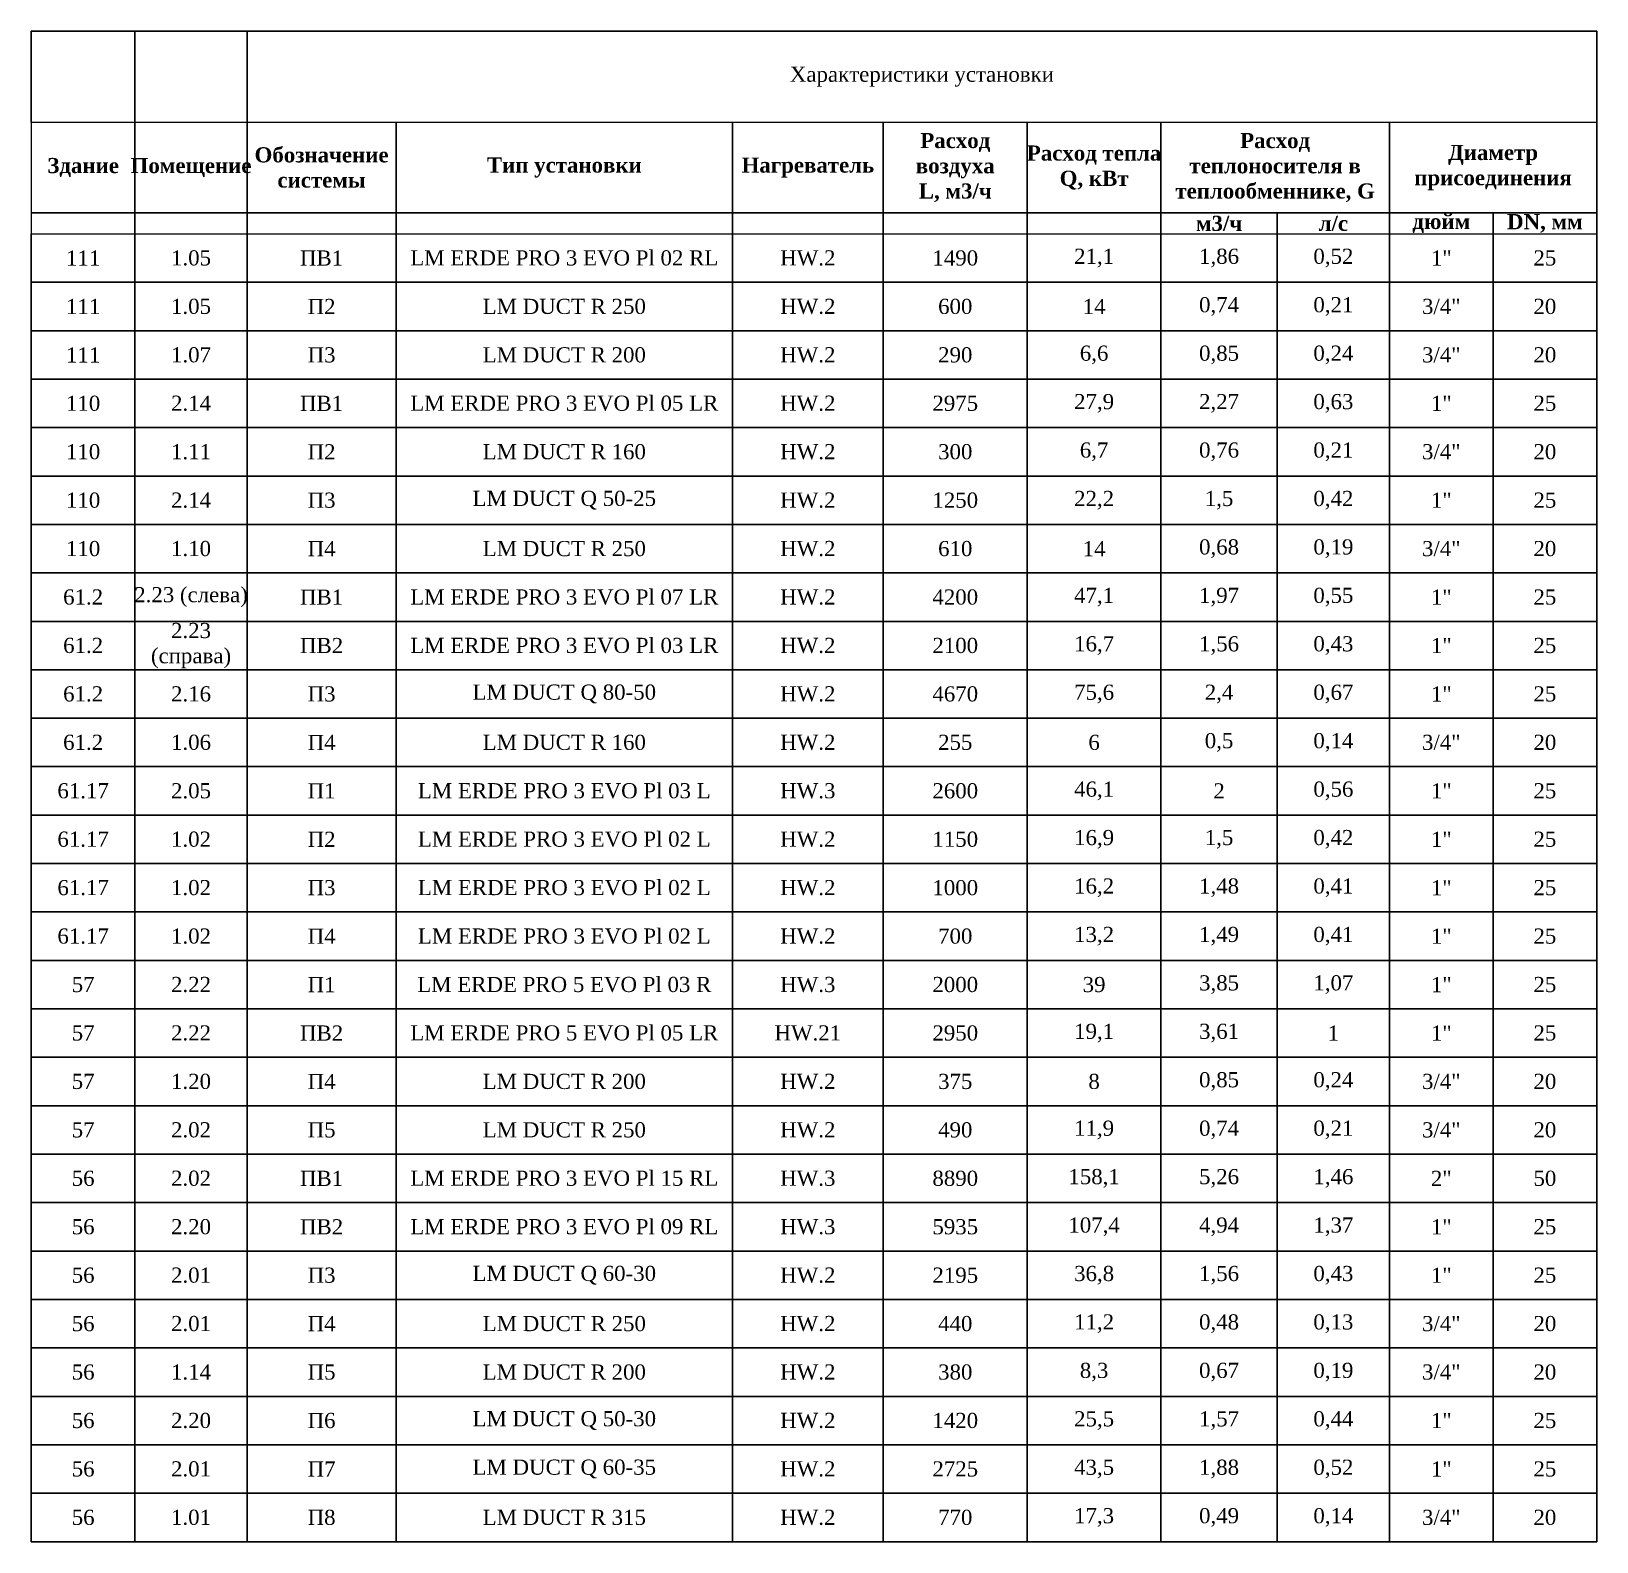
# Paper-space layout '61.2-1. ОД' of a CAD drawing. Header units: millimetres. Extents: x -922 to 13517, y -185 to 515.
# Drawn here: x 225.1 to 483.6, y 266 to 515.4 of the extents above; entities that cross this region are included whole.
import ezdxf

# ---------------------------------------------------------------- set-up
doc = ezdxf.new("R2010")
doc.units = ezdxf.units.MM
doc.layers.add('0 Оформление листа', color=7, linetype='Continuous')

# ---------------------------------------------------------------- blocks, each defined once
blk = doc.blocks.new('*T405')
at = {"layer": '0 Оформление листа', "color": 0, "linetype": 'ByBlock', "lineweight": -2, "transparency": 16777216}
for p, q in [((0, 0), (258.54, 0)), ((0, 0), (0, -15)), ((17.11, 0), (17.11, -15)), ((35.64, 0), (35.64, -15))]:
    blk.add_line(p, q, dxfattribs=at)
at = {"layer": '0 Оформление листа', "linetype": 'ByBlock', "lineweight": -2, "transparency": 16777216}
for p, q in [((258.54, 0), (258.54, -249.45)), ((17.11, -15), (17.11, -249.45)), ((35.64, -15), (35.64, -249.45)), ((60.25, -15), (60.25, -249.45)), ((115.81, -15), (115.81, -249.45)), ((140.69, -15), (140.69, -249.45)), ((164.5, -15), (164.5, -249.45)), ((186.56, -15), (186.56, -249.45)), ((224.31, -15), (224.31, -249.45)), ((0, -30), (258.54, -30)), ((205.79, -30), (205.79, -249.45)), ((241.42, -30), (241.42, -249.45)), ((0, -33.45), (0, -249.45)), ((0, -41.45), (258.54, -41.45)), ((0, -49.45), (258.54, -49.45)), ((0, -57.45), (258.54, -57.45)), ((0, -65.45), (258.54, -65.45)), ((0, -73.45), (258.54, -73.45)), ((0, -81.45), (258.54, -81.45)), ((0, -89.45), (258.54, -89.45)), ((0, -97.45), (258.54, -97.45)), ((0, -105.45), (258.54, -105.45)), ((0, -113.45), (258.54, -113.45)), ((0, -121.45), (258.54, -121.45)), ((0, -129.45), (258.54, -129.45)), ((0, -137.45), (258.54, -137.45)), ((0, -145.45), (258.54, -145.45)), ((0, -153.45), (258.54, -153.45)), ((0, -161.45), (258.54, -161.45)), ((0, -169.45), (258.54, -169.45)), ((0, -177.45), (258.54, -177.45)), ((0, -185.45), (258.54, -185.45)), ((0, -193.45), (258.54, -193.45)), ((0, -201.45), (258.54, -201.45)), ((0, -209.45), (258.54, -209.45)), ((0, -217.45), (258.54, -217.45)), ((0, -225.45), (258.54, -225.45)), ((0, -233.45), (258.54, -233.45)), ((0, -241.45), (258.54, -241.45)), ((0, -249.45), (258.54, -249.45))]:
    blk.add_line(p, q, dxfattribs=at)
at = {"layer": '0 Оформление листа', "linetype": 'ByBlock', "lineweight": 15, "transparency": 16777216}
for p, q in [((0, -15), (258.54, -15)), ((0, -15), (0, -33.45)), ((0, -33.45), (258.54, -33.45))]:
    blk.add_line(p, q, dxfattribs=at)
at = {"layer": '0 Оформление листа', "color": 0, "transparency": 16777216, "char_height": 2.5}
for s, insert, width, attachment_point in [('{\\fTimes New Roman|b0|i0|c0;Характеристики установки', (147.09, -7.5), 222.7802, 5), ('{\\fTimes New Roman|b0|i0|c0;', (0.06, -14.94), 16.9933, 7), ('{\\fTimes New Roman|b0|i0|c0;', (17.17, -14.94), 18.4044, 7), ('{\\fTimes New Roman|b1|i0|c0;Расход воздуха^JL, м3/ч', (152.6, -22.5), 23.6961, 5), ('{\\fTimes New Roman|b1|i0|c0;Расход теплоносителя в теплообменнике, G', (205.43, -22.5), 37.6344, 5), ('{\\fTimes New Roman|b1|i0|c0;Обозначение системы', (47.94, -22.5), 24.4902, 5), ('{\\fTimes New Roman|b1|i0|c0;Расход тепла^JQ, кВт', (175.53, -22.5), 21.9322, 5), ('{\\fTimes New Roman|b1|i0|c0;Диаметр присоединения', (241.42, -22.5), 34.1067, 5), ('{\\fTimes New Roman|b1|i0|c0;Здание', (8.56, -22.5), 16.9933, 5), ('{\\fTimes New Roman|b1|i0|c0;Помещение', (26.38, -22.5), 18.4044, 5), ('{\\fTimes New Roman|b1|i0|c0;Тип установки', (88.03, -22.5), 55.4461, 5), ('{\\fTimes New Roman|b1|i0|c0;Нагреватель', (128.25, -22.5), 24.7544, 5), ('{\\fTimes New Roman|b1|i0|c0;м3/ч', (196.17, -31.73), 19.11, 5), ('{\\fTimes New Roman|b1|i0|c0;л/с', (215.05, -31.73), 18.4044, 5), ('{\\fTimes New Roman|b1|i0|c0;дюйм', (232.87, -31.73), 16.9933, 5), ('{\\fTimes New Roman|b1|i0|c0;DN, мм', (249.98, -31.73), 16.9933, 5), ('{\\fTimes New Roman|b1|i0|c0;', (8.56, -31.73), 16.9933, 5), ('{\\fTimes New Roman|b1|i0|c0;', (26.38, -31.73), 18.4044, 5), ('{\\fTimes New Roman|b1|i0|c0;', (47.94, -31.73), 24.4902, 5), ('{\\fTimes New Roman|b1|i0|c0;', (88.03, -31.73), 55.4461, 5), ('{\\fTimes New Roman|b1|i0|c0;', (128.25, -31.73), 24.7544, 5), ('{\\fTimes New Roman|b1|i0|c0;', (152.6, -31.73), 23.6961, 5), ('{\\fTimes New Roman|b1|i0|c0;', (175.53, -31.73), 21.9322, 5), ('{\\fTimes New Roman|b0|i0|c0;111', (8.56, -37.45), 16.9933, 5), ('{\\fTimes New Roman|b0|i0|c0;1.05', (26.38, -37.45), 18.4044, 5), ('{\\fTimes New Roman|b0|i0|c0;ПВ1 ', (47.94, -37.45), 24.4902, 5), ('{\\fTimes New Roman|b0|i0|c0;LM ERDE PRO 3 EVO Pl 02 RL', (88.03, -37.45), 55.4461, 5), ('{\\fTimes New Roman|b0|i0|c0;HW.2', (128.25, -37.45), 24.7544, 5), ('{\\fTimes New Roman|b0|i0|c0;1490', (152.6, -37.45), 23.6961, 5), ('{\\fTimes New Roman|b0|i0|c0;21,1', (175.53, -37.45), 21.9322, 5), ('{\\fTimes New Roman|b0|i0|c0;1,86', (196.17, -37.45), 19.11, 5), ('{\\fTimes New Roman|b0|i0|c0;0,52', (215.05, -37.45), 18.4044, 5), ('{\\fTimes New Roman|b0|i0|c0;1"', (232.87, -37.45), 16.9933, 5), ('{\\fTimes New Roman|b0|i0|c0;25', (249.98, -37.45), 16.9933, 5), ('{\\fTimes New Roman|b0|i0|c0;0,74', (196.17, -45.45), 19.11, 5), ('{\\fTimes New Roman|b0|i0|c0;0,21', (215.05, -45.45), 18.4044, 5), ('{\\fTimes New Roman|b0|i0|c0;111', (8.56, -45.45), 16.9933, 5), ('{\\fTimes New Roman|b0|i0|c0;1.05', (26.38, -45.45), 18.4044, 5), ('{\\fTimes New Roman|b0|i0|c0;П2 ', (47.94, -45.45), 24.4902, 5), ('{\\fTimes New Roman|b0|i0|c0;LM DUCT R 250', (88.03, -45.45), 55.4461, 5), ('{\\fTimes New Roman|b0|i0|c0;HW.2', (128.25, -45.45), 24.7544, 5), ('{\\fTimes New Roman|b0|i0|c0;600', (152.6, -45.45), 23.6961, 5), ('{\\fTimes New Roman|b0|i0|c0;14', (175.53, -45.45), 21.9322, 5), ('{\\fTimes New Roman|b0|i0|c0;3/4"', (232.87, -45.45), 16.9933, 5), ('{\\fTimes New Roman|b0|i0|c0;20', (249.98, -45.45), 16.9933, 5), ('{\\fTimes New Roman|b0|i0|c0;111', (8.56, -53.45), 16.9933, 5), ('{\\fTimes New Roman|b0|i0|c0;1.07', (26.38, -53.45), 18.4044, 5), ('{\\fTimes New Roman|b0|i0|c0;П3 ', (47.94, -53.45), 24.4902, 5), ('{\\fTimes New Roman|b0|i0|c0;LM DUCT R 200', (88.03, -53.45), 55.4461, 5), ('{\\fTimes New Roman|b0|i0|c0;HW.2', (128.25, -53.45), 24.7544, 5), ('{\\fTimes New Roman|b0|i0|c0;290', (152.6, -53.45), 23.6961, 5), ('{\\fTimes New Roman|b0|i0|c0;6,6', (175.53, -53.45), 21.9322, 5), ('{\\fTimes New Roman|b0|i0|c0;0,85', (196.17, -53.45), 19.11, 5), ('{\\fTimes New Roman|b0|i0|c0;0,24', (215.05, -53.45), 18.4044, 5), ('{\\fTimes New Roman|b0|i0|c0;3/4"', (232.87, -53.45), 16.9933, 5), ('{\\fTimes New Roman|b0|i0|c0;20', (249.98, -53.45), 16.9933, 5), ('{\\fTimes New Roman|b0|i0|c0;110', (8.56, -61.45), 16.9933, 5), ('{\\fTimes New Roman|b0|i0|c0;2.14', (26.38, -61.45), 18.4044, 5), ('{\\fTimes New Roman|b0|i0|c0;ПВ1 ', (47.94, -61.45), 24.4902, 5), ('{\\fTimes New Roman|b0|i0|c0;LM ERDE PRO 3 EVO Pl 05 LR', (88.03, -61.45), 55.4461, 5), ('{\\fTimes New Roman|b0|i0|c0;HW.2', (128.25, -61.45), 24.7544, 5), ('{\\fTimes New Roman|b0|i0|c0;2975', (152.6, -61.45), 23.6961, 5), ('{\\fTimes New Roman|b0|i0|c0;27,9', (175.53, -61.45), 21.9322, 5), ('{\\fTimes New Roman|b0|i0|c0;2,27', (196.17, -61.45), 19.11, 5), ('{\\fTimes New Roman|b0|i0|c0;0,63', (215.05, -61.45), 18.4044, 5), ('{\\fTimes New Roman|b0|i0|c0;1"', (232.87, -61.45), 16.9933, 5), ('{\\fTimes New Roman|b0|i0|c0;25', (249.98, -61.45), 16.9933, 5), ('{\\fTimes New Roman|b0|i0|c0;110', (8.56, -69.45), 16.9933, 5), ('{\\fTimes New Roman|b0|i0|c0;1.11', (26.38, -69.45), 18.4044, 5), ('{\\fTimes New Roman|b0|i0|c0;П2 ', (47.94, -69.45), 24.4902, 5), ('{\\fTimes New Roman|b0|i0|c0;LM DUCT R 160', (88.03, -69.45), 55.4461, 5), ('{\\fTimes New Roman|b0|i0|c0;HW.2', (128.25, -69.45), 24.7544, 5), ('{\\fTimes New Roman|b0|i0|c0;300', (152.6, -69.45), 23.6961, 5), ('{\\fTimes New Roman|b0|i0|c0;6,7', (175.53, -69.45), 21.9322, 5), ('{\\fTimes New Roman|b0|i0|c0;0,76', (196.17, -69.45), 19.11, 5), ('{\\fTimes New Roman|b0|i0|c0;0,21', (215.05, -69.45), 18.4044, 5), ('{\\fTimes New Roman|b0|i0|c0;3/4"', (232.87, -69.45), 16.9933, 5), ('{\\fTimes New Roman|b0|i0|c0;20', (249.98, -69.45), 16.9933, 5), ('{\\fTimes New Roman|b0|i0|c0;110', (8.56, -77.45), 16.9933, 5), ('{\\fTimes New Roman|b0|i0|c0;2.14', (26.38, -77.45), 18.4044, 5), ('{\\fTimes New Roman|b0|i0|c0;П3 ', (47.94, -77.45), 24.4902, 5), ('{\\fTimes New Roman|b0|i0|c0;LM DUCT Q 50-25', (88.03, -77.45), 55.4461, 5), ('{\\fTimes New Roman|b0|i0|c0;HW.2', (128.25, -77.45), 24.7544, 5), ('{\\fTimes New Roman|b0|i0|c0;1250', (152.6, -77.45), 23.6961, 5), ('{\\fTimes New Roman|b0|i0|c0;22,2', (175.53, -77.45), 21.9322, 5), ('{\\fTimes New Roman|b0|i0|c0;1,5', (196.17, -77.45), 19.11, 5), ('{\\fTimes New Roman|b0|i0|c0;0,42', (215.05, -77.45), 18.4044, 5), ('{\\fTimes New Roman|b0|i0|c0;1"', (232.87, -77.45), 16.9933, 5), ('{\\fTimes New Roman|b0|i0|c0;25', (249.98, -77.45), 16.9933, 5), ('{\\fTimes New Roman|b0|i0|c0;110', (8.56, -85.45), 16.9933, 5), ('{\\fTimes New Roman|b0|i0|c0;1.10', (26.38, -85.45), 18.4044, 5), ('{\\fTimes New Roman|b0|i0|c0;П4 ', (47.94, -85.45), 24.4902, 5), ('{\\fTimes New Roman|b0|i0|c0;LM DUCT R 250', (88.03, -85.45), 55.4461, 5), ('{\\fTimes New Roman|b0|i0|c0;HW.2', (128.25, -85.45), 24.7544, 5), ('{\\fTimes New Roman|b0|i0|c0;610', (152.6, -85.45), 23.6961, 5), ('{\\fTimes New Roman|b0|i0|c0;14', (175.53, -85.45), 21.9322, 5), ('{\\fTimes New Roman|b0|i0|c0;0,68', (196.17, -85.45), 19.11, 5), ('{\\fTimes New Roman|b0|i0|c0;0,19', (215.05, -85.45), 18.4044, 5), ('{\\fTimes New Roman|b0|i0|c0;3/4"', (232.87, -85.45), 16.9933, 5), ('{\\fTimes New Roman|b0|i0|c0;20', (249.98, -85.45), 16.9933, 5), ('{\\fTimes New Roman|b0|i0|c0;61.2', (8.56, -93.45), 16.9933, 5), ('{\\fTimes New Roman|b0|i0|c0;2.23 (слева)', (26.38, -93.45), 18.4044, 5), ('{\\fTimes New Roman|b0|i0|c0;ПВ1 ', (47.94, -93.45), 24.4902, 5), ('{\\fTimes New Roman|b0|i0|c0;LM ERDE PRO 3 EVO Pl 07 LR', (88.03, -93.45), 55.4461, 5), ('{\\fTimes New Roman|b0|i0|c0;HW.2', (128.25, -93.45), 24.7544, 5), ('{\\fTimes New Roman|b0|i0|c0;4200', (152.6, -93.45), 23.6961, 5), ('{\\fTimes New Roman|b0|i0|c0;47,1', (175.53, -93.45), 21.9322, 5), ('{\\fTimes New Roman|b0|i0|c0;1,97', (196.17, -93.45), 19.11, 5), ('{\\fTimes New Roman|b0|i0|c0;0,55', (215.05, -93.45), 18.4044, 5), ('{\\fTimes New Roman|b0|i0|c0;1"', (232.87, -93.45), 16.9933, 5), ('{\\fTimes New Roman|b0|i0|c0;25', (249.98, -93.45), 16.9933, 5), ('{\\fTimes New Roman|b0|i0|c0;2.23 (справа)', (26.38, -101.45), 18.4044, 5), ('{\\fTimes New Roman|b0|i0|c0;61.2', (8.56, -101.45), 16.9933, 5), ('{\\fTimes New Roman|b0|i0|c0;ПВ2 ', (47.94, -101.45), 24.4902, 5), ('{\\fTimes New Roman|b0|i0|c0;LM ERDE PRO 3 EVO Pl 03 LR', (88.03, -101.45), 55.4461, 5), ('{\\fTimes New Roman|b0|i0|c0;HW.2', (128.25, -101.45), 24.7544, 5), ('{\\fTimes New Roman|b0|i0|c0;2100', (152.6, -101.45), 23.6961, 5), ('{\\fTimes New Roman|b0|i0|c0;16,7', (175.53, -101.45), 21.9322, 5), ('{\\fTimes New Roman|b0|i0|c0;1,56', (196.17, -101.45), 19.11, 5), ('{\\fTimes New Roman|b0|i0|c0;0,43', (215.05, -101.45), 18.4044, 5), ('{\\fTimes New Roman|b0|i0|c0;1"', (232.87, -101.45), 16.9933, 5), ('{\\fTimes New Roman|b0|i0|c0;25', (249.98, -101.45), 16.9933, 5), ('{\\fTimes New Roman|b0|i0|c0;61.2', (8.56, -109.45), 16.9933, 5), ('{\\fTimes New Roman|b0|i0|c0;2.16', (26.38, -109.45), 18.4044, 5), ('{\\fTimes New Roman|b0|i0|c0;П3 ', (47.94, -109.45), 24.4902, 5), ('{\\fTimes New Roman|b0|i0|c0;LM DUCT Q 80-50', (88.03, -109.45), 55.4461, 5), ('{\\fTimes New Roman|b0|i0|c0;HW.2', (128.25, -109.45), 24.7544, 5), ('{\\fTimes New Roman|b0|i0|c0;4670', (152.6, -109.45), 23.6961, 5), ('{\\fTimes New Roman|b0|i0|c0;75,6', (175.53, -109.45), 21.9322, 5), ('{\\fTimes New Roman|b0|i0|c0;2,4', (196.17, -109.45), 19.11, 5), ('{\\fTimes New Roman|b0|i0|c0;0,67', (215.05, -109.45), 18.4044, 5), ('{\\fTimes New Roman|b0|i0|c0;1"', (232.87, -109.45), 16.9933, 5), ('{\\fTimes New Roman|b0|i0|c0;25', (249.98, -109.45), 16.9933, 5), ('{\\fTimes New Roman|b0|i0|c0;61.2', (8.56, -117.45), 16.9933, 5), ('{\\fTimes New Roman|b0|i0|c0;1.06', (26.38, -117.45), 18.4044, 5), ('{\\fTimes New Roman|b0|i0|c0;П4 ', (47.94, -117.45), 24.4902, 5), ('{\\fTimes New Roman|b0|i0|c0;LM DUCT R 160', (88.03, -117.45), 55.4461, 5), ('{\\fTimes New Roman|b0|i0|c0;HW.2', (128.25, -117.45), 24.7544, 5), ('{\\fTimes New Roman|b0|i0|c0;255', (152.6, -117.45), 23.6961, 5), ('{\\fTimes New Roman|b0|i0|c0;6', (175.53, -117.45), 21.9322, 5), ('{\\fTimes New Roman|b0|i0|c0;0,5', (196.17, -117.45), 19.11, 5), ('{\\fTimes New Roman|b0|i0|c0;0,14', (215.05, -117.45), 18.4044, 5), ('{\\fTimes New Roman|b0|i0|c0;3/4"', (232.87, -117.45), 16.9933, 5), ('{\\fTimes New Roman|b0|i0|c0;20', (249.98, -117.45), 16.9933, 5), ('{\\fTimes New Roman|b0|i0|c0;LM ERDE PRO 3 EVO Pl 03 L', (88.03, -125.45), 55.4461, 5), ('{\\fTimes New Roman|b0|i0|c0;46,1', (175.53, -125.45), 21.9322, 5), ('{\\fTimes New Roman|b0|i0|c0;0,56', (215.05, -125.45), 18.4044, 5), ('{\\fTimes New Roman|b0|i0|c0;61.17', (8.56, -125.45), 16.9933, 5), ('{\\fTimes New Roman|b0|i0|c0;2.05', (26.38, -125.45), 18.4044, 5), ('{\\fTimes New Roman|b0|i0|c0;П1 ', (47.94, -125.45), 24.4902, 5), ('{\\fTimes New Roman|b0|i0|c0;HW.3', (128.25, -125.45), 24.7544, 5), ('{\\fTimes New Roman|b0|i0|c0;2600', (152.6, -125.45), 23.6961, 5), ('{\\fTimes New Roman|b0|i0|c0;2', (196.17, -125.45), 19.11, 5), ('{\\fTimes New Roman|b0|i0|c0;1"', (232.87, -125.45), 16.9933, 5), ('{\\fTimes New Roman|b0|i0|c0;25', (249.98, -125.45), 16.9933, 5), ('{\\fTimes New Roman|b0|i0|c0;61.17', (8.56, -133.45), 16.9933, 5), ('{\\fTimes New Roman|b0|i0|c0;1.02', (26.38, -133.45), 18.4044, 5), ('{\\fTimes New Roman|b0|i0|c0;П2 ', (47.94, -133.45), 24.4902, 5), ('{\\fTimes New Roman|b0|i0|c0;LM ERDE PRO 3 EVO Pl 02 L', (88.03, -133.45), 55.4461, 5), ('{\\fTimes New Roman|b0|i0|c0;HW.2', (128.25, -133.45), 24.7544, 5), ('{\\fTimes New Roman|b0|i0|c0;1150', (152.6, -133.45), 23.6961, 5), ('{\\fTimes New Roman|b0|i0|c0;16,9', (175.53, -133.45), 21.9322, 5), ('{\\fTimes New Roman|b0|i0|c0;1,5', (196.17, -133.45), 19.11, 5), ('{\\fTimes New Roman|b0|i0|c0;0,42', (215.05, -133.45), 18.4044, 5), ('{\\fTimes New Roman|b0|i0|c0;1"', (232.87, -133.45), 16.9933, 5), ('{\\fTimes New Roman|b0|i0|c0;25', (249.98, -133.45), 16.9933, 5), ('{\\fTimes New Roman|b0|i0|c0;61.17', (8.56, -141.45), 16.9933, 5), ('{\\fTimes New Roman|b0|i0|c0;1.02', (26.38, -141.45), 18.4044, 5), ('{\\fTimes New Roman|b0|i0|c0;П3 ', (47.94, -141.45), 24.4902, 5), ('{\\fTimes New Roman|b0|i0|c0;LM ERDE PRO 3 EVO Pl 02 L', (88.03, -141.45), 55.4461, 5), ('{\\fTimes New Roman|b0|i0|c0;HW.2', (128.25, -141.45), 24.7544, 5), ('{\\fTimes New Roman|b0|i0|c0;1000', (152.6, -141.45), 23.6961, 5), ('{\\fTimes New Roman|b0|i0|c0;16,2', (175.53, -141.45), 21.9322, 5), ('{\\fTimes New Roman|b0|i0|c0;1,48', (196.17, -141.45), 19.11, 5), ('{\\fTimes New Roman|b0|i0|c0;0,41', (215.05, -141.45), 18.4044, 5), ('{\\fTimes New Roman|b0|i0|c0;1"', (232.87, -141.45), 16.9933, 5), ('{\\fTimes New Roman|b0|i0|c0;25', (249.98, -141.45), 16.9933, 5), ('{\\fTimes New Roman|b0|i0|c0;61.17', (8.56, -149.45), 16.9933, 5), ('{\\fTimes New Roman|b0|i0|c0;1.02', (26.38, -149.45), 18.4044, 5), ('{\\fTimes New Roman|b0|i0|c0;П4 ', (47.94, -149.45), 24.4902, 5), ('{\\fTimes New Roman|b0|i0|c0;LM ERDE PRO 3 EVO Pl 02 L', (88.03, -149.45), 55.4461, 5), ('{\\fTimes New Roman|b0|i0|c0;HW.2', (128.25, -149.45), 24.7544, 5), ('{\\fTimes New Roman|b0|i0|c0;700', (152.6, -149.45), 23.6961, 5), ('{\\fTimes New Roman|b0|i0|c0;13,2', (175.53, -149.45), 21.9322, 5), ('{\\fTimes New Roman|b0|i0|c0;1,49', (196.17, -149.45), 19.11, 5), ('{\\fTimes New Roman|b0|i0|c0;0,41', (215.05, -149.45), 18.4044, 5), ('{\\fTimes New Roman|b0|i0|c0;1"', (232.87, -149.45), 16.9933, 5), ('{\\fTimes New Roman|b0|i0|c0;25', (249.98, -149.45), 16.9933, 5), ('{\\fTimes New Roman|b0|i0|c0;57', (8.56, -157.45), 16.9933, 5), ('{\\fTimes New Roman|b0|i0|c0;2.22', (26.38, -157.45), 18.4044, 5), ('{\\fTimes New Roman|b0|i0|c0;П1 ', (47.94, -157.45), 24.4902, 5), ('{\\fTimes New Roman|b0|i0|c0;LM ERDE PRO 5 EVO Pl 03 R', (88.03, -157.45), 55.4461, 5), ('{\\fTimes New Roman|b0|i0|c0;HW.3', (128.25, -157.45), 24.7544, 5), ('{\\fTimes New Roman|b0|i0|c0;2000', (152.6, -157.45), 23.6961, 5), ('{\\fTimes New Roman|b0|i0|c0;39', (175.53, -157.45), 21.9322, 5), ('{\\fTimes New Roman|b0|i0|c0;3,85', (196.17, -157.45), 19.11, 5), ('{\\fTimes New Roman|b0|i0|c0;1,07', (215.05, -157.45), 18.4044, 5), ('{\\fTimes New Roman|b0|i0|c0;1"', (232.87, -157.45), 16.9933, 5), ('{\\fTimes New Roman|b0|i0|c0;25', (249.98, -157.45), 16.9933, 5), ('{\\fTimes New Roman|b0|i0|c0;57', (8.56, -165.45), 16.9933, 5), ('{\\fTimes New Roman|b0|i0|c0;2.22', (26.38, -165.45), 18.4044, 5), ('{\\fTimes New Roman|b0|i0|c0;ПВ2 ', (47.94, -165.45), 24.4902, 5), ('{\\fTimes New Roman|b0|i0|c0;LM ERDE PRO 5 EVO Pl 05 LR', (88.03, -165.45), 55.4461, 5), ('{\\fTimes New Roman|b0|i0|c0;HW.21', (128.25, -165.45), 24.7544, 5), ('{\\fTimes New Roman|b0|i0|c0;2950', (152.6, -165.45), 23.6961, 5), ('{\\fTimes New Roman|b0|i0|c0;19,1', (175.53, -165.45), 21.9322, 5), ('{\\fTimes New Roman|b0|i0|c0;3,61', (196.17, -165.45), 19.11, 5), ('{\\fTimes New Roman|b0|i0|c0;1', (215.05, -165.45), 18.4044, 5), ('{\\fTimes New Roman|b0|i0|c0;1"', (232.87, -165.45), 16.9933, 5), ('{\\fTimes New Roman|b0|i0|c0;25', (249.98, -165.45), 16.9933, 5), ('{\\fTimes New Roman|b0|i0|c0;57', (8.56, -173.45), 16.9933, 5), ('{\\fTimes New Roman|b0|i0|c0;1.20', (26.38, -173.45), 18.4044, 5), ('{\\fTimes New Roman|b0|i0|c0;П4 ', (47.94, -173.45), 24.4902, 5), ('{\\fTimes New Roman|b0|i0|c0;LM DUCT R 200', (88.03, -173.45), 55.4461, 5), ('{\\fTimes New Roman|b0|i0|c0;HW.2', (128.25, -173.45), 24.7544, 5), ('{\\fTimes New Roman|b0|i0|c0;375', (152.6, -173.45), 23.6961, 5), ('{\\fTimes New Roman|b0|i0|c0;8', (175.53, -173.45), 21.9322, 5), ('{\\fTimes New Roman|b0|i0|c0;0,85', (196.17, -173.45), 19.11, 5), ('{\\fTimes New Roman|b0|i0|c0;0,24', (215.05, -173.45), 18.4044, 5), ('{\\fTimes New Roman|b0|i0|c0;3/4"', (232.87, -173.45), 16.9933, 5), ('{\\fTimes New Roman|b0|i0|c0;20', (249.98, -173.45), 16.9933, 5), ('{\\fTimes New Roman|b0|i0|c0;57', (8.56, -181.45), 16.9933, 5), ('{\\fTimes New Roman|b0|i0|c0;2.02', (26.38, -181.45), 18.4044, 5), ('{\\fTimes New Roman|b0|i0|c0;П5 ', (47.94, -181.45), 24.4902, 5), ('{\\fTimes New Roman|b0|i0|c0;LM DUCT R 250', (88.03, -181.45), 55.4461, 5), ('{\\fTimes New Roman|b0|i0|c0;HW.2', (128.25, -181.45), 24.7544, 5), ('{\\fTimes New Roman|b0|i0|c0;490', (152.6, -181.45), 23.6961, 5), ('{\\fTimes New Roman|b0|i0|c0;11,9', (175.53, -181.45), 21.9322, 5), ('{\\fTimes New Roman|b0|i0|c0;0,74', (196.17, -181.45), 19.11, 5), ('{\\fTimes New Roman|b0|i0|c0;0,21', (215.05, -181.45), 18.4044, 5), ('{\\fTimes New Roman|b0|i0|c0;3/4"', (232.87, -181.45), 16.9933, 5), ('{\\fTimes New Roman|b0|i0|c0;20', (249.98, -181.45), 16.9933, 5), ('{\\fTimes New Roman|b0|i0|c0;56', (8.56, -189.45), 16.9933, 5), ('{\\fTimes New Roman|b0|i0|c0;2.02', (26.38, -189.45), 18.4044, 5), ('{\\fTimes New Roman|b0|i0|c0;ПВ1 ', (47.94, -189.45), 24.4902, 5), ('{\\fTimes New Roman|b0|i0|c0;LM ERDE PRO 3 EVO Pl 15 RL', (88.03, -189.45), 55.4461, 5), ('{\\fTimes New Roman|b0|i0|c0;HW.3', (128.25, -189.45), 24.7544, 5), ('{\\fTimes New Roman|b0|i0|c0;8890', (152.6, -189.45), 23.6961, 5), ('{\\fTimes New Roman|b0|i0|c0;158,1', (175.53, -189.45), 21.9322, 5), ('{\\fTimes New Roman|b0|i0|c0;5,26', (196.17, -189.45), 19.11, 5), ('{\\fTimes New Roman|b0|i0|c0;1,46', (215.05, -189.45), 18.4044, 5), ('{\\fTimes New Roman|b0|i0|c0;2"', (232.87, -189.45), 16.9933, 5), ('{\\fTimes New Roman|b0|i0|c0;50', (249.98, -189.45), 16.9933, 5), ('{\\fTimes New Roman|b0|i0|c0;56', (8.56, -197.45), 16.9933, 5), ('{\\fTimes New Roman|b0|i0|c0;2.20', (26.38, -197.45), 18.4044, 5), ('{\\fTimes New Roman|b0|i0|c0;ПВ2 ', (47.94, -197.45), 24.4902, 5), ('{\\fTimes New Roman|b0|i0|c0;LM ERDE PRO 3 EVO Pl 09 RL', (88.03, -197.45), 55.4461, 5), ('{\\fTimes New Roman|b0|i0|c0;HW.3', (128.25, -197.45), 24.7544, 5), ('{\\fTimes New Roman|b0|i0|c0;5935', (152.6, -197.45), 23.6961, 5), ('{\\fTimes New Roman|b0|i0|c0;107,4', (175.53, -197.45), 21.9322, 5), ('{\\fTimes New Roman|b0|i0|c0;4,94', (196.17, -197.45), 19.11, 5), ('{\\fTimes New Roman|b0|i0|c0;1,37', (215.05, -197.45), 18.4044, 5), ('{\\fTimes New Roman|b0|i0|c0;1"', (232.87, -197.45), 16.9933, 5), ('{\\fTimes New Roman|b0|i0|c0;25', (249.98, -197.45), 16.9933, 5), ('{\\fTimes New Roman|b0|i0|c0;56', (8.56, -205.45), 16.9933, 5), ('{\\fTimes New Roman|b0|i0|c0;2.01', (26.38, -205.45), 18.4044, 5), ('{\\fTimes New Roman|b0|i0|c0;П3 ', (47.94, -205.45), 24.4902, 5), ('{\\fTimes New Roman|b0|i0|c0;LM DUCT Q 60-30', (88.03, -205.45), 55.4461, 5), ('{\\fTimes New Roman|b0|i0|c0;HW.2', (128.25, -205.45), 24.7544, 5), ('{\\fTimes New Roman|b0|i0|c0;2195', (152.6, -205.45), 23.6961, 5), ('{\\fTimes New Roman|b0|i0|c0;36,8', (175.53, -205.45), 21.9322, 5), ('{\\fTimes New Roman|b0|i0|c0;1,56', (196.17, -205.45), 19.11, 5), ('{\\fTimes New Roman|b0|i0|c0;0,43', (215.05, -205.45), 18.4044, 5), ('{\\fTimes New Roman|b0|i0|c0;1"', (232.87, -205.45), 16.9933, 5), ('{\\fTimes New Roman|b0|i0|c0;25', (249.98, -205.45), 16.9933, 5), ('{\\fTimes New Roman|b0|i0|c0;11,2', (175.53, -213.45), 21.9322, 5), ('{\\fTimes New Roman|b0|i0|c0;0,48', (196.17, -213.45), 19.11, 5), ('{\\fTimes New Roman|b0|i0|c0;0,13', (215.05, -213.45), 18.4044, 5), ('{\\fTimes New Roman|b0|i0|c0;56', (8.56, -213.45), 16.9933, 5), ('{\\fTimes New Roman|b0|i0|c0;2.01', (26.38, -213.45), 18.4044, 5), ('{\\fTimes New Roman|b0|i0|c0;П4 ', (47.94, -213.45), 24.4902, 5), ('{\\fTimes New Roman|b0|i0|c0;LM DUCT R 250', (88.03, -213.45), 55.4461, 5), ('{\\fTimes New Roman|b0|i0|c0;HW.2', (128.25, -213.45), 24.7544, 5), ('{\\fTimes New Roman|b0|i0|c0;440', (152.6, -213.45), 23.6961, 5), ('{\\fTimes New Roman|b0|i0|c0;3/4"', (232.87, -213.45), 16.9933, 5), ('{\\fTimes New Roman|b0|i0|c0;20', (249.98, -213.45), 16.9933, 5), ('{\\fTimes New Roman|b0|i0|c0;56', (8.56, -221.45), 16.9933, 5), ('{\\fTimes New Roman|b0|i0|c0;1.14', (26.38, -221.45), 18.4044, 5), ('{\\fTimes New Roman|b0|i0|c0;П5 ', (47.94, -221.45), 24.4902, 5), ('{\\fTimes New Roman|b0|i0|c0;LM DUCT R 200', (88.03, -221.45), 55.4461, 5), ('{\\fTimes New Roman|b0|i0|c0;HW.2', (128.25, -221.45), 24.7544, 5), ('{\\fTimes New Roman|b0|i0|c0;380', (152.6, -221.45), 23.6961, 5), ('{\\fTimes New Roman|b0|i0|c0;8,3', (175.53, -221.45), 21.9322, 5), ('{\\fTimes New Roman|b0|i0|c0;0,67', (196.17, -221.45), 19.11, 5), ('{\\fTimes New Roman|b0|i0|c0;0,19', (215.05, -221.45), 18.4044, 5), ('{\\fTimes New Roman|b0|i0|c0;3/4"', (232.87, -221.45), 16.9933, 5), ('{\\fTimes New Roman|b0|i0|c0;20', (249.98, -221.45), 16.9933, 5), ('{\\fTimes New Roman|b0|i0|c0;56', (8.56, -229.45), 16.9933, 5), ('{\\fTimes New Roman|b0|i0|c0;2.20', (26.38, -229.45), 18.4044, 5), ('{\\fTimes New Roman|b0|i0|c0;П6 ', (47.94, -229.45), 24.4902, 5), ('{\\fTimes New Roman|b0|i0|c0;LM DUCT Q 50-30', (88.03, -229.45), 55.4461, 5), ('{\\fTimes New Roman|b0|i0|c0;HW.2', (128.25, -229.45), 24.7544, 5), ('{\\fTimes New Roman|b0|i0|c0;1420', (152.6, -229.45), 23.6961, 5), ('{\\fTimes New Roman|b0|i0|c0;25,5', (175.53, -229.45), 21.9322, 5), ('{\\fTimes New Roman|b0|i0|c0;1,57', (196.17, -229.45), 19.11, 5), ('{\\fTimes New Roman|b0|i0|c0;0,44', (215.05, -229.45), 18.4044, 5), ('{\\fTimes New Roman|b0|i0|c0;1"', (232.87, -229.45), 16.9933, 5), ('{\\fTimes New Roman|b0|i0|c0;25', (249.98, -229.45), 16.9933, 5), ('{\\fTimes New Roman|b0|i0|c0;56', (8.56, -237.45), 16.9933, 5), ('{\\fTimes New Roman|b0|i0|c0;2.01', (26.38, -237.45), 18.4044, 5), ('{\\fTimes New Roman|b0|i0|c0;П7 ', (47.94, -237.45), 24.4902, 5), ('{\\fTimes New Roman|b0|i0|c0;LM DUCT Q 60-35', (88.03, -237.45), 55.4461, 5), ('{\\fTimes New Roman|b0|i0|c0;HW.2', (128.25, -237.45), 24.7544, 5), ('{\\fTimes New Roman|b0|i0|c0;2725', (152.6, -237.45), 23.6961, 5), ('{\\fTimes New Roman|b0|i0|c0;43,5', (175.53, -237.45), 21.9322, 5), ('{\\fTimes New Roman|b0|i0|c0;1,88', (196.17, -237.45), 19.11, 5), ('{\\fTimes New Roman|b0|i0|c0;0,52', (215.05, -237.45), 18.4044, 5), ('{\\fTimes New Roman|b0|i0|c0;1"', (232.87, -237.45), 16.9933, 5), ('{\\fTimes New Roman|b0|i0|c0;25', (249.98, -237.45), 16.9933, 5), ('{\\fTimes New Roman|b0|i0|c0;56', (8.56, -245.45), 16.9933, 5), ('{\\fTimes New Roman|b0|i0|c0;1.01', (26.38, -245.45), 18.4044, 5), ('{\\fTimes New Roman|b0|i0|c0;П8 ', (47.94, -245.45), 24.4902, 5), ('{\\fTimes New Roman|b0|i0|c0;LM DUCT R 315', (88.03, -245.45), 55.4461, 5), ('{\\fTimes New Roman|b0|i0|c0;HW.2', (128.25, -245.45), 24.7544, 5), ('{\\fTimes New Roman|b0|i0|c0;770', (152.6, -245.45), 23.6961, 5), ('{\\fTimes New Roman|b0|i0|c0;17,3', (175.53, -245.45), 21.9322, 5), ('{\\fTimes New Roman|b0|i0|c0;0,49', (196.17, -245.45), 19.11, 5), ('{\\fTimes New Roman|b0|i0|c0;0,14', (215.05, -245.45), 18.4044, 5), ('{\\fTimes New Roman|b0|i0|c0;3/4"', (232.87, -245.45), 16.9933, 5), ('{\\fTimes New Roman|b0|i0|c0;20', (249.98, -245.45), 16.9933, 5)]:
    blk.add_mtext(s, dxfattribs=dict(at, insert=insert, width=width, attachment_point=attachment_point))

psp = doc.layouts.new('61.2-1. ОД')

# ---------------------------------------------------------------- block references
psp.add_blockref('*T405', (225.06, 515.44))

doc.saveas('drawing.dxf')
